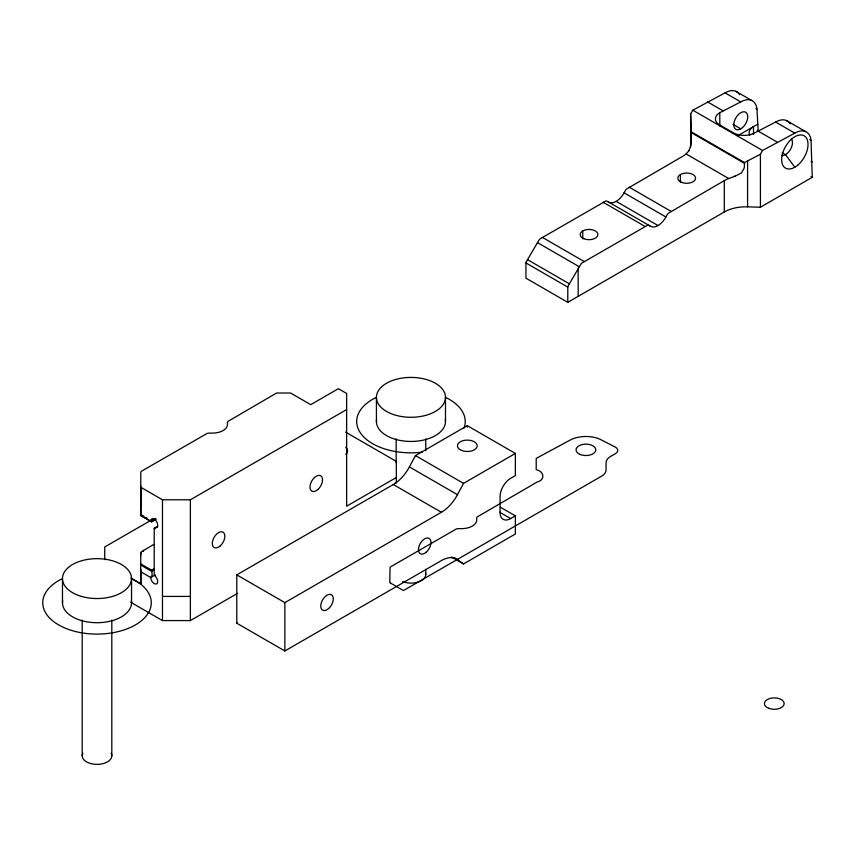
<?xml version="1.0" encoding="UTF-8"?>
<svg xmlns="http://www.w3.org/2000/svg" width="855" height="855" viewBox="0 0 855 855"><rect width="100%" height="100%" fill="white"/><g stroke="black" fill="none" stroke-linecap="round" stroke-linejoin="round"><path stroke-width="1.28" d="M691.364 133.658L691 144.431L689.194 150.32M567.784 302.339L567.784 287.098L525.932 262.934L525.932 278.174L567.784 302.339L724.292 211.976A30.588 17.656 0 0 1 747.591 206.835L760.416 207.241L812.25 177.306L811.042 140.295A23.096 13.338 -60 0 0 794.829 133.124L762.564 150.48L760.416 154.21L744.481 162.589L744.47 164.673M140.573 569.366L141.022 571.91L150.726 577.51A4.938 2.843 60 0 0 153.889 583.345A4.938 2.843 60 0 0 157.641 582.276A4.938 2.843 60 0 0 155.215 576.238L154.221 574.421L154.221 528.283L157.523 526.285M140.573 506.128L140.648 504.963M140.573 504.995L140.648 503.841M140.573 490.022L140.648 488.857M140.573 570.542L140.648 569.377M140.573 555.526L140.648 554.361M525.878 262.923A10.762 6.22 -60 0 1 527.3 260.08L538.992 240.073A6.199 3.58 -60 0 1 540.221 238.769L605.746 201.043A5.483 3.164 -60 0 1 606.708 201.021L608.3 201.898A15.048 8.689 -60 0 0 624.043 192.813L625.636 190.088A5.483 3.164 -60 0 1 626.597 189.008L682.44 156.465A30.588 17.656 0 0 0 686.073 153.921L688.874 150.833M608.3 201.898L650.163 226.062A15.048 8.689 -60 0 0 665.906 216.978L667.499 214.252A5.483 3.164 -60 0 1 668.46 213.173L724.292 180.629A30.588 17.656 0 0 1 728.684 178.524L733.761 176.75M463.528 563.926L457.478 559.619A30.588 17.656 -60 0 0 441.372 560.602L284.865 650.965L236.782 623.21L236.782 574.87L393.289 484.518A30.588 17.656 -60 0 0 409.395 466.905L415.455 455.608L467.29 425.672L515.373 453.439L515.373 475.594L510.692 478.287A15.048 8.689 -60 0 0 500.047 496.723L500.047 512.423A15.048 8.689 -60 0 0 510.692 518.568L515.373 515.864L515.373 533.99L463.528 563.926L451.515 556.979M236.782 574.87L284.865 602.625L441.372 512.273A30.588 17.656 -60 0 0 457.478 494.671L463.528 483.364L515.373 453.439M650.163 226.062L648.56 225.186A5.483 3.164 -60 0 0 647.598 225.218L582.084 262.934A6.199 3.58 -60 0 0 580.855 264.238L569.141 284.234A10.762 6.22 -60 0 0 567.731 287.088M690.648 147.071L690.648 113.929L692.807 110.199L725.072 92.853A23.096 13.338 -60 0 1 739.607 94.713M151.111 577.232L152.19 574.859L151.73 571.439L140.573 564.888M153.782 544.411L141.535 551.678A6.199 3.58 0 0 0 140.819 552.683L140.573 582.212M719.803 126.07L719.803 112.732L740.761 101.916A23.096 13.338 -60 0 1 756.974 109.077L758.182 130.858L757.199 130.291M737.78 135.71L757.808 124.135M790.18 123.922A23.096 13.338 -60 0 0 775.645 122.051L754.687 132.867A15.048 8.689 0 0 1 733.408 132.867L719.803 125.022A15.048 8.689 0 0 1 719.803 112.732M150.769 520.406L104.738 546.976L104.738 559.694M140.573 513.973L141.022 515.554L150.726 521.155L155.332 518.493M396.325 477.507L346.638 506.192L346.638 393.45L338.388 388.694L310.728 404.661L290.55 393.011L276.603 393.011L228.007 421.376A5.483 3.164 0 0 0 227.505 422.199L227.462 424.016A15.048 8.689 0 0 1 211.719 433.111L208.567 433.132A5.483 3.164 0 0 0 207.145 433.421L141.535 471.191A6.199 3.58 0 0 0 140.819 472.206L140.573 515.48L151.666 521.892L156.273 519.231M141.022 515.554L141.022 487.403L162.471 499.78L190.376 499.78L346.638 409.566M154.221 528.582L157.673 526.584M140.573 563.766L151.688 570.189L154.007 568.853M154.007 569.975L151.688 571.311L151.688 570.189M150.737 577.531L155.332 574.87M130.815 602.305L162.471 620.58L190.376 620.58L237.487 593.381M236.782 623.21L237.434 622.835M151.314 520.813L152.051 520.417L150.972 520.364M734.712 176.419L741.499 172.924L744.171 168.114A30.171 24.549 -6.7 0 0 744.427 164.673M162.471 596.416L190.376 596.416M735.877 91.325L751.577 100.388M786.461 120.534L805.645 131.606M755.991 108.51L756.974 109.077M809.845 139.6L811.042 140.295M725.072 92.853L740.761 101.916M775.645 122.051L794.829 133.124M811.053 161.381L812.25 162.065M707.363 101.788L723.063 110.851M757.947 130.997L777.131 142.069M732.917 124.296L740.761 128.827M782.229 152.767L785.51 154.659L794.829 167.217M811.053 176.622L812.25 177.306M692.807 110.199L762.564 150.48M744.481 162.589L691.364 131.916L690.648 113.929M691.364 132.643L744.481 163.316M686.073 153.921L728.684 178.524M629.205 187.192L671.068 211.356M624.043 192.813L665.906 216.978M616.177 201.374L658.029 225.538M603.138 202.24L645.001 226.404M542.316 237.359L584.179 261.523M537.389 242.564L579.241 266.728M527.524 259.653L569.377 283.817M415.455 455.608L463.528 483.364M500.346 507.197L515.373 515.864M499.673 512.209L510.692 518.568M409.395 466.905L457.478 494.671M345.527 432.074L396.325 461.401L396.325 483.022M393.289 484.518L441.372 512.273M454.465 557.877L457.478 559.619M390.265 582.928L403.464 590.548L601.589 476.16A15.294 8.828 0 0 0 606.067 469.919L606.067 462.726A15.294 8.828 0 0 1 610.545 456.485L615.482 453.642A7.898 4.553 0 0 0 615.14 447.005L600.103 439.299A23.096 13.338 0 0 0 569.58 440.4L536.213 458.387L536.213 469.662C544.122 471.297 545.608 479.976 537.122 482.028L477.25 516.901A5.483 3.164 0 0 0 476.748 517.724L476.705 519.541A15.048 8.689 0 0 1 460.963 528.636L457.81 528.657A5.483 3.164 0 0 0 456.388 528.946L390.778 566.715A6.199 3.58 0 0 0 390.062 567.72L389.816 581.101A10.762 6.22 0 0 0 390.179 582.939M140.594 514.389L141.267 514.753M141.962 515.116L142.646 515.554M143.351 515.918L144.035 516.356M146.13 517.521L146.836 517.927M130.815 578.14L141.022 584.029L141.022 571.91M760.416 154.21L760.416 207.241M753.501 134.449L753.501 126.626A15.048 8.689 0 0 0 749.803 135.4M747.591 160.804L747.591 206.835M724.292 180.629L724.292 211.976M691.353 128.325L691.353 140.167M680.42 174.538L680.42 182.382M582.747 230.936L582.747 238.769M578.172 268.598L578.172 296.343M467.29 425.672L467.29 427.062M445.487 397.351A34.531 19.932 0 0 1 393.695 414.611A34.531 19.932 0 0 1 393.695 380.08A34.531 19.932 0 0 1 445.487 397.351L445.487 421.515M425.758 438.818L425.758 450.799M425.758 569.248L425.758 574.571M396.164 438.818L396.164 462.769M376.424 397.351L376.424 421.515M284.865 602.625L284.865 650.965M190.376 499.78L190.376 620.58M162.471 499.78L162.471 620.58M151.666 520.759L151.666 521.892M143.458 550.374L143.458 551.496M131.542 578.6A34.531 19.932 0 0 1 79.75 595.871A34.531 19.932 0 0 1 79.75 561.329A34.531 19.932 0 0 1 131.542 578.6L131.542 602.764M111.813 620.067L111.813 755.831M82.219 620.067L82.219 755.831M62.479 578.6L62.479 602.764M131.36 600.712A34.531 19.932 0 0 1 97.01 622.707A34.531 19.932 0 0 1 62.672 600.712M111.118 753.234A14.802 8.539 0 0 1 97.01 764.37A14.802 8.539 0 0 1 82.914 753.234M132.546 579.092A54.26 31.325 0 0 1 136.287 624.385A54.26 31.325 0 0 1 57.745 624.385A54.26 31.325 0 0 1 61.475 579.092M446.492 397.832A54.26 31.325 0 0 1 463.987 428.173M422.498 452.124A54.26 31.325 0 0 1 362.435 435.537A54.26 31.325 0 0 1 375.42 397.832M445.305 419.452A34.531 19.932 0 0 1 410.956 441.447A34.531 19.932 0 0 1 376.606 419.452M425.448 572.829A14.802 8.539 0 0 1 419.164 581.689A14.802 8.539 0 0 1 402.577 581.614M140.947 553.548A6.199 3.58 0 0 1 141.535 552.811M140.936 584.04A10.762 6.22 0 0 1 140.605 582.212M140.936 503.531A10.762 6.22 0 0 1 140.605 501.693M150.737 521.144A4.938 2.843 60 0 1 153.889 518.974A4.938 2.843 60 0 1 157.641 524.382A4.938 2.843 60 0 1 155.215 527.61M140.936 487.414A10.762 6.22 0 0 1 140.605 485.576M345.666 447.336A10.944 6.316 0 0 1 345.783 454.433M791.356 138.831A9.865 5.696 -60 0 1 790.448 149.454A9.865 5.696 -60 0 1 781.694 155.557M689.098 150.213A19.804 13.103 66.2 0 1 688.788 150.737M734.926 176.044A19.804 3.324 -21.5 0 1 734.05 176.354M328.651 608.514A8.881 5.13 -60 0 0 331.473 594.759A8.881 5.13 -60 0 0 320.967 604.079A8.881 5.13 -60 0 0 328.651 608.514M426.324 552.127A8.881 5.13 -60 0 0 429.146 538.372A8.881 5.13 -60 0 0 418.64 547.692A8.881 5.13 -60 0 0 426.324 552.127M461.529 450.414A9.865 5.696 0 0 0 477.133 446.385A9.865 5.696 0 0 0 463.292 440.603A9.865 5.696 0 0 0 461.529 450.414M220.216 545.907A8.881 5.13 -60 0 0 223.027 532.152A8.881 5.13 -60 0 0 212.521 541.471A8.881 5.13 -60 0 0 220.216 545.907M317.878 489.52A8.881 5.13 -60 0 0 320.7 475.765A8.881 5.13 -60 0 0 310.194 485.074A8.881 5.13 -60 0 0 317.878 489.52M580.385 454.55A9.865 5.696 0 0 0 595.753 450.232A9.865 5.696 0 0 0 581.603 444.707A9.865 5.696 0 0 0 580.385 454.55M768.752 708.303A9.865 5.696 0 0 0 784.12 703.996A9.865 5.696 0 0 0 769.97 698.46A9.865 5.696 0 0 0 768.752 708.303M798.249 164.726A18.65 10.773 -60 0 0 804.16 135.827A18.65 10.773 -60 0 0 782.09 155.396A18.65 10.773 -60 0 0 798.249 164.726M742.567 127.513A9.865 5.696 -60 0 0 745.699 112.229A9.865 5.696 -60 0 0 734.028 122.575A9.865 5.696 -60 0 0 742.567 127.513M681.488 182.318A8.881 5.13 0 0 0 695.532 178.695A8.881 5.13 0 0 0 683.081 173.49A8.881 5.13 0 0 0 681.488 182.318M583.815 238.705A8.881 5.13 0 0 0 597.859 235.082A8.881 5.13 0 0 0 585.408 229.877A8.881 5.13 0 0 0 583.815 238.705"/></g></svg>
